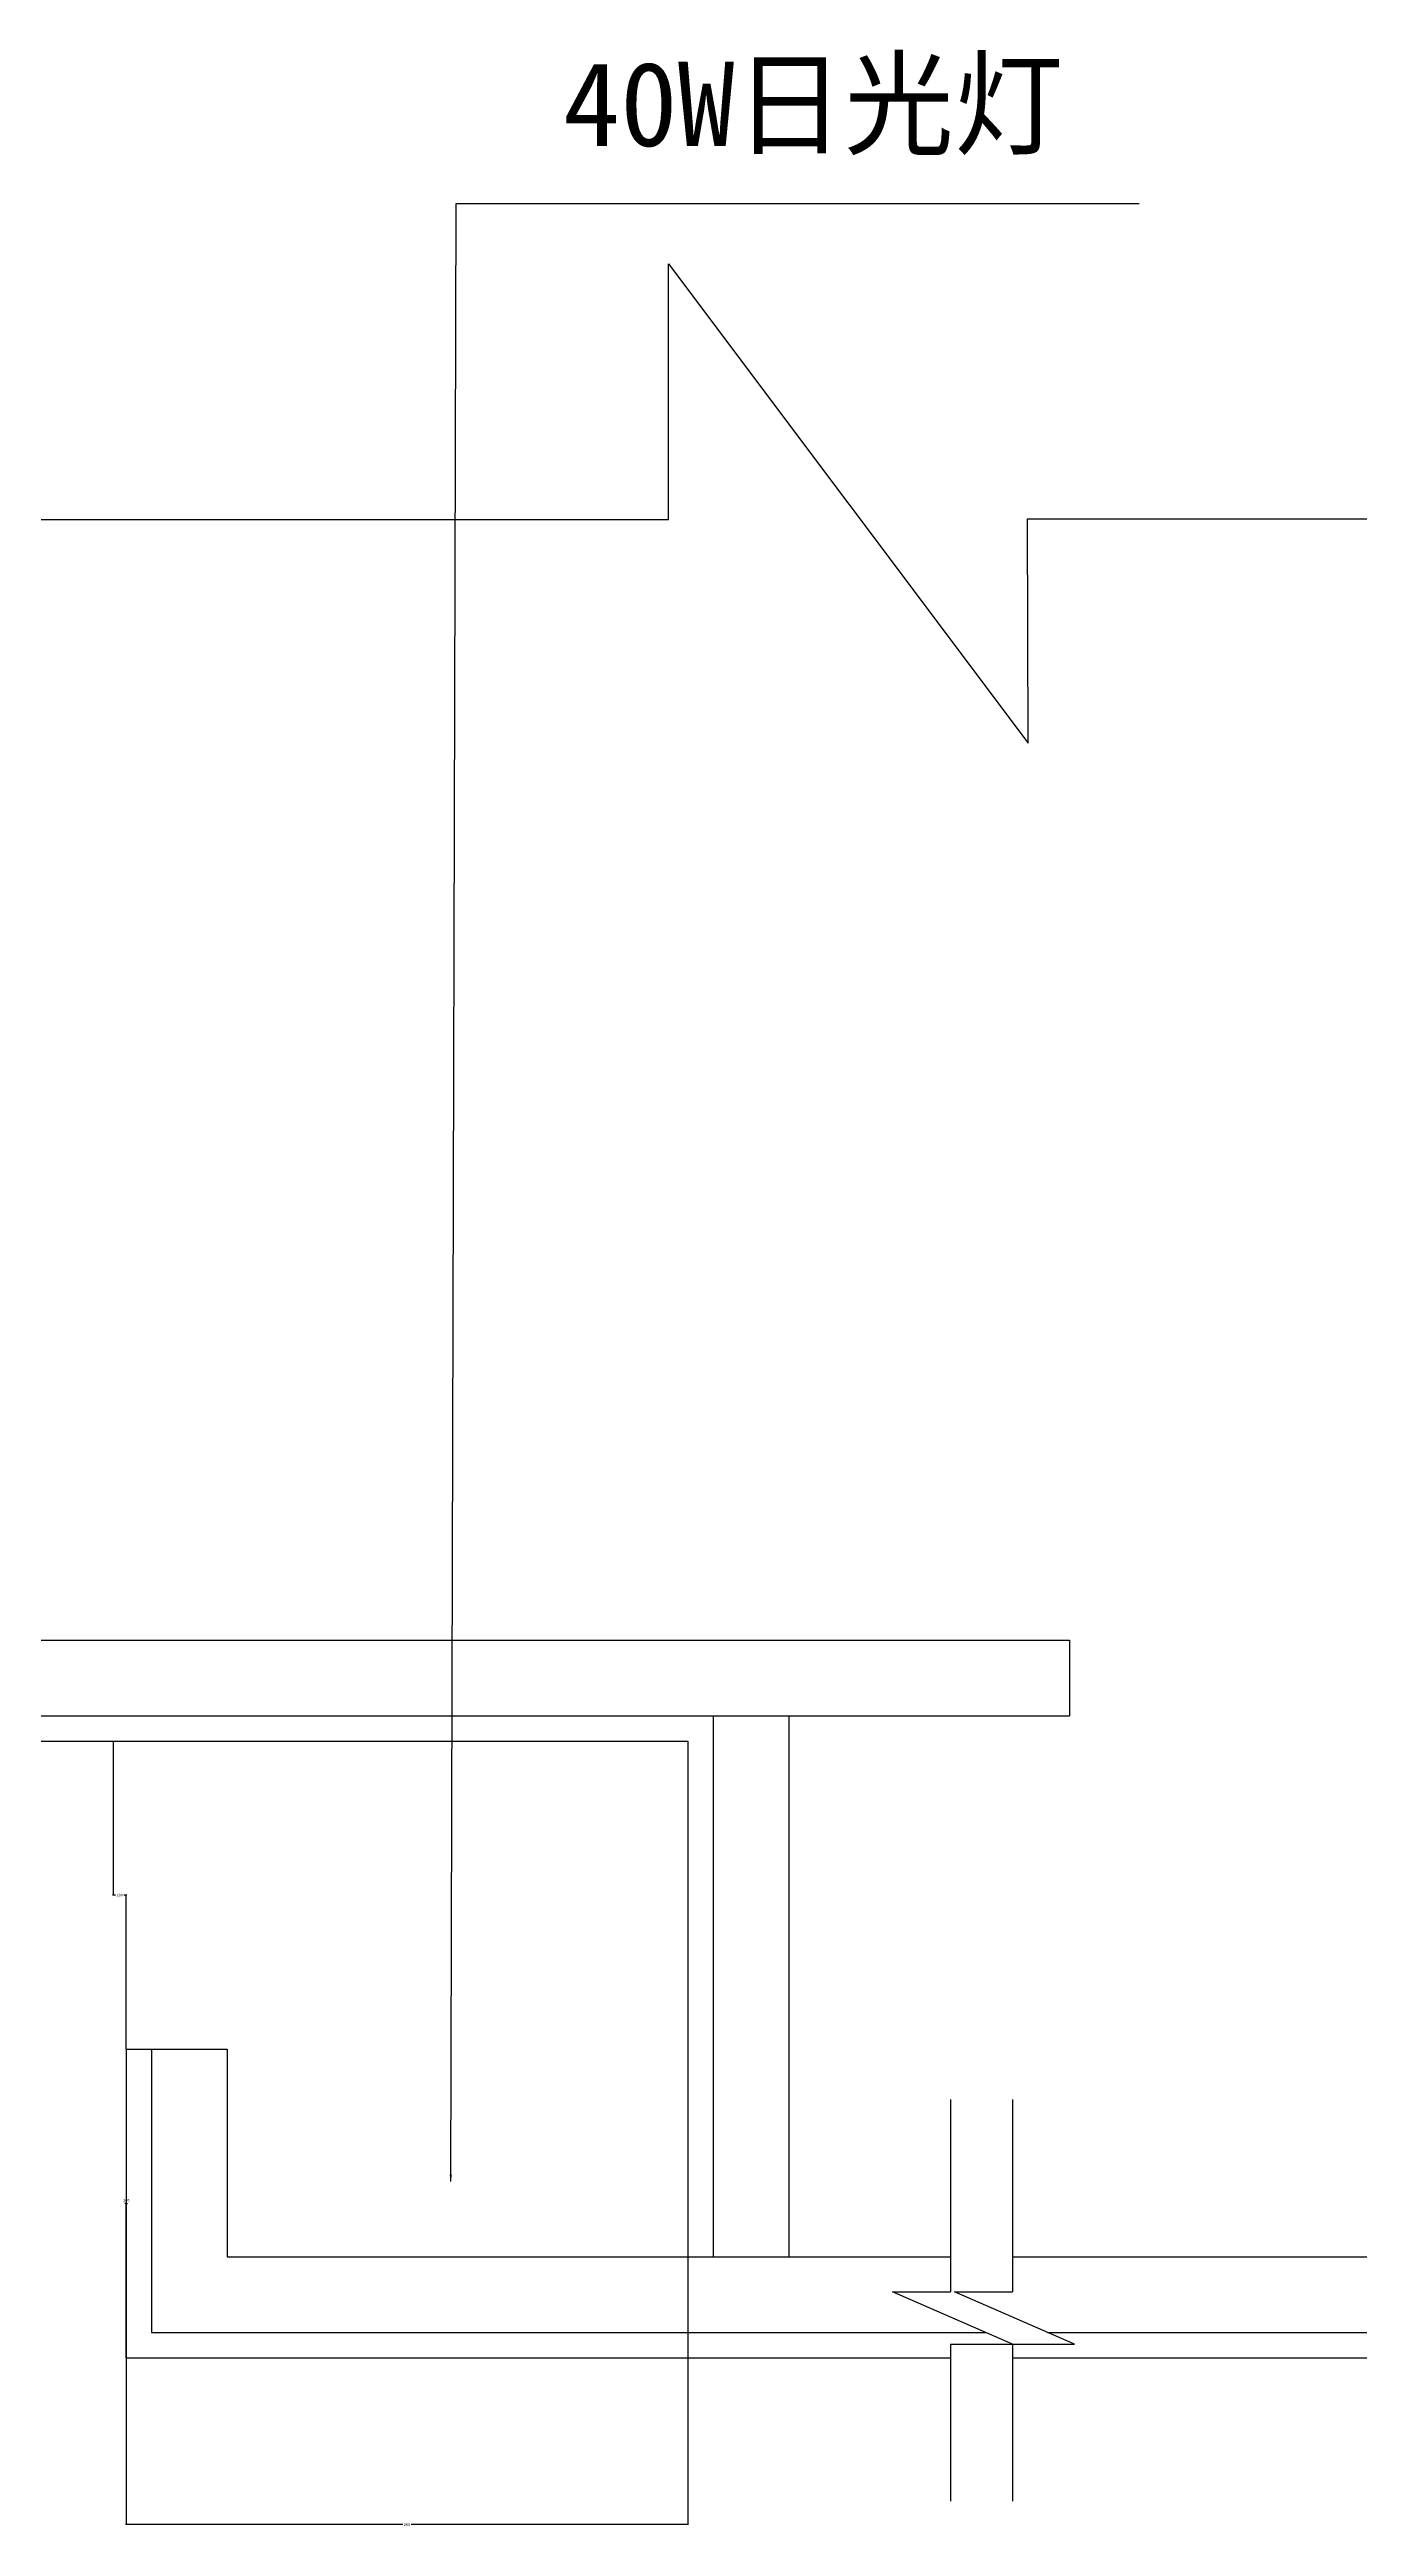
# Model space of a CAD drawing. Header units: metres. Extents: x 86003 to 87909, y -7758 to -6310.
# Drawn here: x 86977 to 87443, y -7194 to -6312 of the extents above; entities that cross this region are included whole.
import ezdxf

# ---------------------------------------------------------------- set-up
doc = ezdxf.new("R2010")
doc.units = ezdxf.units.M
doc.layers.add('中线', color=5, linetype='Continuous')
doc.layers.add('细', color=1, linetype='Continuous')
doc.dimstyles.get("Standard").update_dxf_attribs({"dimtxt": 2.5, "dimasz": 2.5, "dimexe": 1.25, "dimexo": 0.625, "dimtad": 1, "dimcen": 2.5, "dimazin": 3, "dimtfac": 1, "dimtmove": 0, "dimatfit": 3})

# ---------------------------------------------------------------- blocks, each defined once
blk = doc.blocks.new('_CLOSEDFILLED')
at = {"color": 0, "linetype": 'BYBLOCK'}
blk.add_solid([(-1, 0.2), (0, 0), (-1, -0.2)], dxfattribs=at)
blk = doc.blocks.new('*D1')
for p, q in [((87003.93, -7024.28), (87003.93, -7079.28)), ((87003.68, -7079.28), (87003.43, -7079.28)), ((87003.93, -7134.28), (87003.93, -7079.28)), ((87003.93, -7079.28), (87003.93, -7079.28)), ((87004.18, -7079.28), (87004.43, -7079.28))]:
    blk.add_line(p, q)
at = {"layer": 'Defpoints'}
for p in [(87003.93, -7024.28), (87003.93, -7079.28), (87003.93, -7134.28)]:
    blk.add_point(p, dxfattribs=at)
at = {"layer": '细', "xscale": 0.25, "yscale": 0.25}
blk.add_blockref('_CLOSEDFILLED', (87003.93, -7079.28), dxfattribs=at)
at = {"layer": '细', "xscale": 0.25, "yscale": 0.25, "rotation": 180}
blk.add_blockref('_CLOSEDFILLED', (87003.93, -7079.28), dxfattribs=at)
at = {"layer": '细', "insert": (87003.93, -7078.155), "char_height": 1, "attachment_point": 5}
blk.add_mtext('100', dxfattribs=at)
blk = doc.blocks.new('*D2')
for p, q in [((86999.26, -6914.61), (86999.26, -6969.44)), ((87000.095, -6969.44), (86999.01, -6969.44)), ((87004.18, -6969.44), (87003.095, -6969.44)), ((87003.93, -7024.28), (87003.93, -6969.44))]:
    blk.add_line(p, q)
at = {"layer": 'Defpoints'}
for p in [(86999.26, -6914.61), (87003.93, -6969.44), (87003.93, -7024.28)]:
    blk.add_point(p, dxfattribs=at)
at = {"layer": '细', "xscale": 0.25, "yscale": 0.25}
blk.add_blockref('_CLOSEDFILLED', (86999.26, -6969.44), dxfattribs=at)
at = {"layer": '细', "xscale": 0.25, "yscale": 0.25, "rotation": 180}
blk.add_blockref('_CLOSEDFILLED', (87003.93, -6969.44), dxfattribs=at)
at = {"layer": '细', "insert": (87001.595, -6969.44), "char_height": 1, "attachment_point": 5}
blk.add_mtext('100', dxfattribs=at)
blk = doc.blocks.new('*D6')
for p, q in [((87003.93, -7098.28), (87003.93, -7193.72)), ((87203.93, -7098.28), (87203.93, -7193.72)), ((87102.43, -7193.72), (87003.68, -7193.72)), ((87204.18, -7193.72), (87105.43, -7193.72))]:
    blk.add_line(p, q)
at = {"layer": 'Defpoints'}
for p in [(87003.93, -7098.28), (87203.93, -7098.28), (87203.93, -7193.72)]:
    blk.add_point(p, dxfattribs=at)
at = {"layer": '细', "xscale": 0.25, "yscale": 0.25}
blk.add_blockref('_CLOSEDFILLED', (87003.93, -7193.72), dxfattribs=at)
at = {"layer": '细', "xscale": 0.25, "yscale": 0.25, "rotation": 180}
blk.add_blockref('_CLOSEDFILLED', (87203.93, -7193.72), dxfattribs=at)
at = {"layer": '细', "insert": (87103.93, -7193.72), "char_height": 1, "attachment_point": 5}
blk.add_mtext('200', dxfattribs=at)

msp = doc.modelspace()

# ---------------------------------------------------------------- linework, layer by layer
at = {"layer": '中线'}
for p, q in [((86851.32, -6878.61), (87339.93, -6878.61)), ((86991.13, -6878.61), (87239.93, -6878.61)), ((87163.87, -6878.61), (87203.93, -6878.61)), ((87339.93, -6878.61), (87339.93, -6905.61)), ((86863.82, -6905.61), (87339.93, -6905.61)), ((87163.87, -6905.61), (87203.93, -6905.61)), ((87212.93, -6905.61), (87212.93, -7098.28)), ((87239.93, -6905.61), (87239.93, -7098.28)), ((87012.93, -7024.28), (87012.93, -7125.28)), ((87039.93, -7024.28), (87039.93, -7098.28)), ((87039.93, -7098.28), (87297.51, -7098.28)), ((87319.57, -7098.28), (87818.69, -7098.28)), ((87012.93, -7125.28), (87310.01, -7125.28)), ((87332.07, -7125.28), (87818.69, -7125.28))]:
    msp.add_line(p, q, dxfattribs=at)
at = {"layer": '细'}
for p, q in [((87197.03, -6479.51), (87197.03, -6388.26)), ((87197.03, -6388.26), (87325.15, -6559.07)), ((87197.03, -6479.51), (86002.76, -6479.51)), ((87324.96, -6479.21), (87909, -6479.21)), ((87325.15, -6559.07), (87324.96, -6479.21)), ((86851.32, -6914.61), (87203.93, -6914.61)), ((87203.93, -6914.61), (87203.93, -7098.28)), ((87003.93, -7024.28), (87039.93, -7024.28)), ((87003.93, -7024.28), (87003.93, -7134.28)), ((87003.93, -7024.28), (87003.93, -7134.28)), ((87297.51, -7042.23), (87297.51, -7110.78)), ((87319.57, -7042.23), (87319.57, -7110.78)), ((87319.57, -7129.47), (87276.91, -7110.78)), ((87276.91, -7110.78), (87297.51, -7110.78)), ((87341.64, -7129.47), (87298.98, -7110.78)), ((87298.98, -7110.78), (87319.57, -7110.78)), ((87297.51, -7129.47), (87319.57, -7129.47)), ((87297.51, -7129.47), (87297.51, -7185.41)), ((87319.57, -7129.47), (87341.64, -7129.47)), ((87319.57, -7129.47), (87319.57, -7185.41)), ((87003.93, -7134.28), (87297.51, -7134.28)), ((87319.57, -7134.28), (87818.69, -7134.28))]:
    msp.add_line(p, q, dxfattribs=at)

# ---------------------------------------------------------------- texts
at = {"layer": '细', "insert": (87159.48, -6316.34), "char_height": 30, "attachment_point": 1}
msp.add_mtext('40W日光灯', dxfattribs=at)

# ---------------------------------------------------------------- dimensions: what is measured, and where the dimension line sits
at = {"layer": '细'}
for base, p1, p2, picture, middle in [((87003.93, -6969.44), (87003.93, -7024.28), (86999.26, -6914.61), '*D2', (87001.595, -6969.44)), ((87003.93, -7079.28), (87003.93, -7134.28), (87003.93, -7024.28), '*D1', (87003.93, -7078.155))]:
    dim = msp.add_linear_dim(base=base, p1=p1, p2=p2, text='100', dimstyle='Standard', dxfattribs=at)
    dim.commit()
    dim.dimension.update_dxf_attribs({"geometry": picture, "text_midpoint": middle})
dim = msp.add_linear_dim(base=(87203.93, -7193.72), p1=(87203.93, -7098.28), p2=(87003.93, -7098.28), dimstyle='Standard', dxfattribs=at)
dim.commit()
dim.dimension.update_dxf_attribs({"geometry": '*D6', "text_midpoint": (87103.93, -7193.72)})

# ---------------------------------------------------------------- leaders
msp.add_leader([(87119.53, -7071.5), (87121.44, -6366.8), (87364.7, -6366.8)], dimstyle='Standard', dxfattribs=at)

doc.saveas('drawing.dxf')
